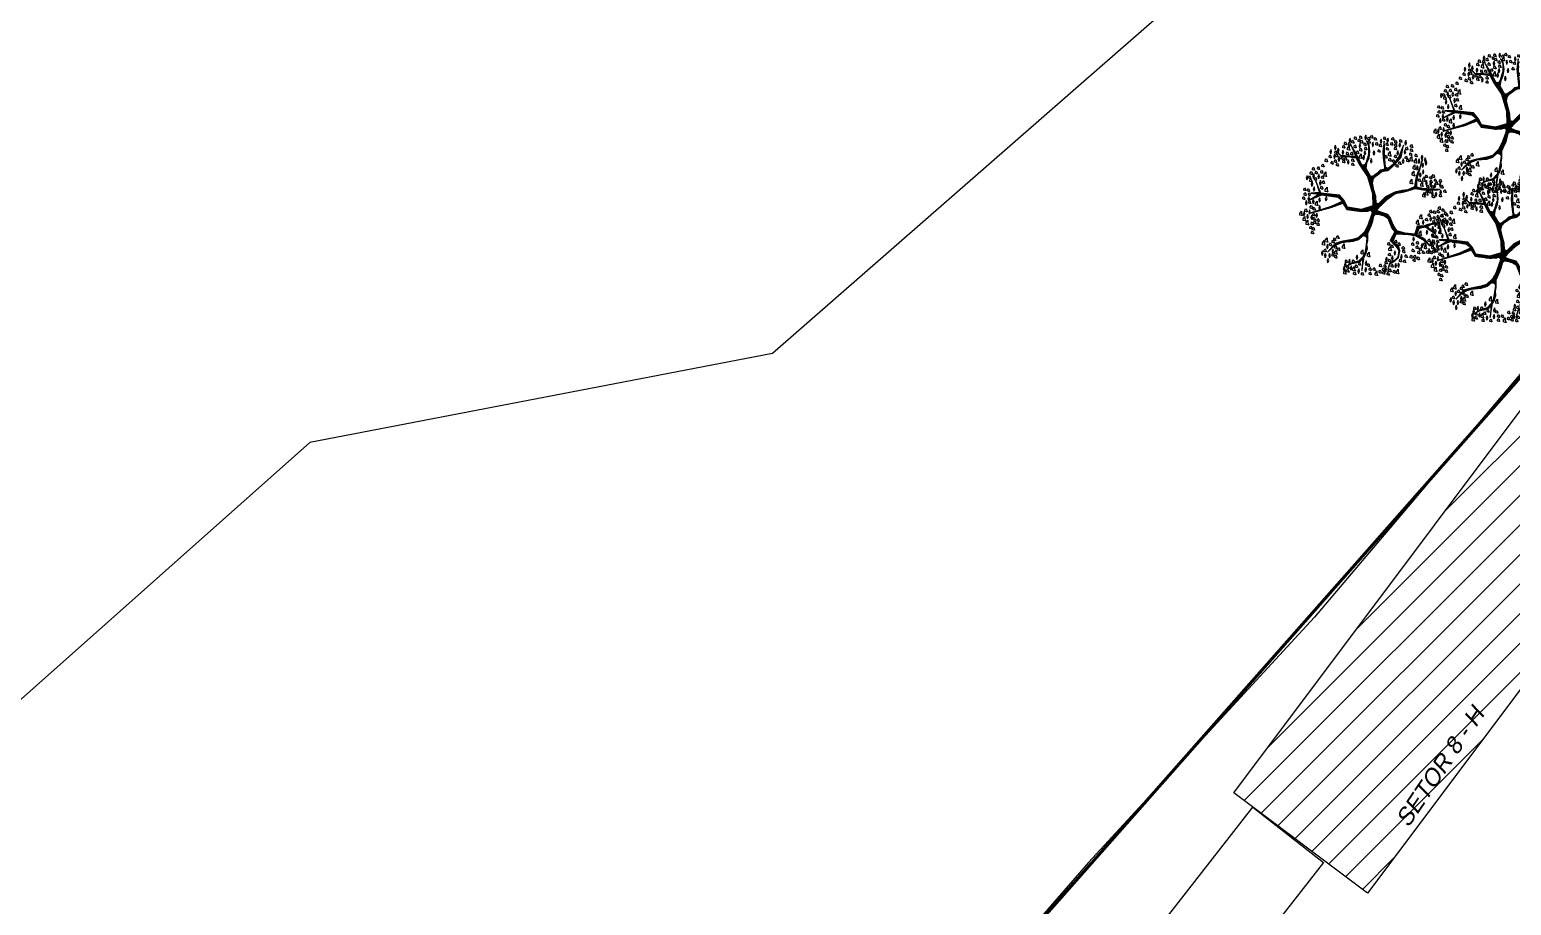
# Model space of a CAD drawing. Header units: metres. Extents: x 2113 to 5678, y -2764 to 956.
# Drawn here: x 2445.4 to 2534, y -1662 to -1609.6 of the extents above; entities that cross this region are included whole.
import ezdxf

# ---------------------------------------------------------------- set-up
doc = ezdxf.new("R2010")
doc.units = ezdxf.units.M
doc.header["$MEASUREMENT"] = 0
for name, color, linetype in [('_SETOR H', 94, 'Continuous'), ('ATUALIZADO', 4, 'Continuous'), ('Layout', 3, 'Continuous'), ('Layout-int', 7, 'Continuous'), ('PAREDE', 7, 'Continuous'), ('TXT_QUADRAFISCAL_5000', 7, 'Continuous')]:
    doc.layers.add(name, color=color, linetype=linetype)
doc.styles.add('util2000', font='arial.ttf', dxfattribs={"oblique": 12.000028})

# ---------------------------------------------------------------- blocks, each defined once
blk = doc.blocks.new('Arb009')
at = {"layer": 'Layout-int'}
h = blk.add_hatch(dxfattribs=at)
h.set_pattern_fill('_USER', color=0, scale=3.5, style=0, pattern_type=0)
h.set_pattern_definition([(0, (-461.5944, -432.1095), (0, 3.5), [])])
h.paths.add_polyline_path([(-177, 393), (-242, 396), (-266, 420), (-239, 390), (-177, 387), (-132, 381), (-111, 336), (-52, 247), (-16, 126), (-14, 37), (-94, 13), (-195, 28), (-218, 75), (-251, 114), (-384, 129), (-423, 221), (-393, 132), (-456, 129), (-393, 120), (-462, 81), (-379, 117), (-313, 108), (-260, 99), (-227, 72), (-310, 34), (-459, -14), (-313, 25), (-227, 58), (-198, 13), (-94, -2), (-49, 1), (-31, 7), (-22, 1), (-19, -8), (-22, -26), (-49, -103), (-73, -147), (-117, -189), (-156, -201), (-227, -215), (-281, -230), (-337, -293), (-281, -242), (-227, -221), (-156, -215), (-114, -201), (-82, -174), (-61, -180), (-55, -195), (-64, -260), (-70, -296), (-85, -325), (-114, -355), (-162, -370), (-192, -388), (-162, -373), (-114, -364), (-85, -340), (-91, -423), (-76, -325), (-64, -305), (-52, -266), (-55, -236), (-49, -210), (-49, -180), (-49, -156), (-40, -135), (-22, -97), (-14, -70), (-5, -34), (7, -20), (34, -23), (70, -34), (93, -49), (123, -121), (144, -147), (111, -210), (153, -251), (173, -281), (165, -328), (141, -352), (105, -373), (93, -417), (96, -432), (99, -414), (108, -376), (144, -355), (170, -331), (179, -284), (173, -251), (159, -242), (129, -218), (153, -162), (224, -165), (289, -174), (346, -204), (393, -248), (354, -198), (301, -168), (316, -121), (363, -112), (435, -165), (372, -112), (402, -94), (432, -88), (467, -82), (423, -85), (378, -94), (348, -106), (304, -106), (286, -165), (215, -156), (159, -141), (132, -97), (111, -46), (93, -23), (43, -8), (13, 4), (37, 34), (93, 87), (147, 126), (209, 138), (289, 161), (348, 152), (437, 149), (467, 155), (435, 155), (340, 161), (301, 170), (301, 209), (307, 253), (325, 304), (334, 348), (340, 369), (319, 304), (295, 247), (286, 191), (283, 173), (236, 152), (197, 147), (144, 135), (78, 102), (28, 52), (10, 58), (7, 105), (-5, 149), (-16, 200), (-8, 233), (10, 253), (52, 283), (99, 292), (144, 333), (188, 384), (206, 470), (173, 387), (135, 336), (96, 304), (78, 313), (70, 399), (70, 461), (67, 500), (58, 425), (61, 381), (70, 313), (67, 298), (40, 292), (16, 268), (-14, 247), (-31, 250), (-61, 304), (-55, 345), (-40, 381), (-34, 425), (-40, 473), (-58, 503), (-43, 464), (-43, 408), (-52, 381), (-61, 348), (-73, 328), (-91, 331), (-114, 372), (-132, 411), (-168, 467), (-135, 390)])
for points in [[(-144, 523), (-138, 532), (-132, 523), (-129, 512), (-135, 512), (-144, 514)], [(-106, 529), (-100, 538), (-94, 529), (-91, 517), (-97, 517), (-106, 520)], [(-67, 512), (-61, 514), (-58, 526), (-61, 535), (-64, 541), (-67, 532), (-70, 526)], [(-49, 520), (-43, 529), (-37, 520), (-34, 509), (-40, 509), (-49, 512)], [(-28, 532), (-22, 541), (-16, 532), (-14, 520), (-19, 520), (-28, 523)], [(64, 523), (70, 532), (75, 523), (78, 512), (73, 512), (64, 514)], [(-177, 393), (-242, 396), (-266, 420), (-239, 390), (-177, 387), (-132, 381), (-111, 336), (-52, 247), (-16, 126), (-14, 37), (-94, 13), (-195, 28), (-218, 75), (-251, 114), (-384, 129), (-423, 221), (-393, 132), (-456, 129), (-393, 120), (-462, 81), (-379, 117), (-313, 108), (-260, 99), (-227, 72), (-310, 34), (-459, -14), (-313, 25), (-227, 58), (-198, 13), (-94, -2), (-49, 1), (-31, 7), (-22, 1), (-19, -8), (-22, -26), (-49, -103), (-73, -147), (-117, -189), (-156, -201), (-227, -215), (-281, -230), (-337, -293), (-281, -242), (-227, -221), (-156, -215), (-114, -201), (-82, -174), (-61, -180), (-55, -195), (-64, -260), (-70, -296), (-85, -325), (-114, -355), (-162, -370), (-192, -388), (-162, -373), (-114, -364), (-85, -340), (-91, -423), (-76, -325), (-64, -305), (-52, -266), (-55, -236), (-49, -210), (-49, -180), (-49, -156), (-40, -135), (-22, -97), (-14, -70), (-5, -34), (7, -20), (34, -23), (70, -34), (93, -49), (123, -121), (144, -147), (111, -210), (153, -251), (173, -281), (165, -328), (141, -352), (105, -373), (93, -417), (96, -432), (99, -414), (108, -376), (144, -355), (170, -331), (179, -284), (173, -251), (159, -242), (129, -218), (153, -162), (224, -165), (289, -174), (346, -204), (393, -248), (354, -198), (301, -168), (316, -121), (363, -112), (435, -165), (372, -112), (402, -94), (432, -88), (467, -82), (423, -85), (378, -94), (348, -106), (304, -106), (286, -165), (215, -156), (159, -141), (132, -97), (111, -46), (93, -23), (43, -8), (13, 4), (37, 34), (93, 87), (147, 126), (209, 138), (289, 161), (348, 152), (437, 149), (467, 155), (435, 155), (340, 161), (301, 170), (301, 209), (307, 253), (325, 304), (334, 348), (340, 369), (319, 304), (295, 247), (286, 191), (283, 173), (236, 152), (197, 147), (144, 135), (78, 102), (28, 52), (10, 58), (7, 105), (-5, 149), (-16, 200), (-8, 233), (10, 253), (52, 283), (99, 292), (144, 333), (188, 384), (206, 470), (173, 387), (135, 336), (96, 304), (78, 313), (70, 399), (70, 461), (67, 500), (58, 425), (61, 381), (70, 313), (67, 298), (40, 292), (16, 268), (-14, 247), (-31, 250), (-61, 304), (-55, 345), (-40, 381), (-34, 425), (-40, 473), (-58, 503), (-43, 464), (-43, 408), (-52, 381), (-61, 348), (-73, 328), (-91, 331), (-114, 372), (-132, 411), (-168, 467), (-135, 390)], [(-316, 411), (-310, 414), (-307, 425), (-310, 434), (-313, 440), (-316, 431), (-319, 425)], [(-284, 440), (-278, 443), (-275, 455), (-278, 464), (-281, 470), (-284, 461), (-287, 455)], [(-284, 422), (-278, 431), (-272, 422), (-269, 411), (-275, 411), (-284, 414)], [(-263, 420), (-257, 422), (-254, 434), (-257, 443), (-260, 449), (-263, 440), (-266, 434)], [(-230, 405), (-224, 408), (-221, 420), (-224, 428), (-227, 434), (-230, 425), (-233, 420)], [(-227, 461), (-221, 470), (-215, 461), (-212, 449), (-218, 449), (-227, 452)], [(-215, 485), (-209, 494), (-203, 485), (-200, 473), (-206, 473), (-215, 476)], [(-195, 449), (-183, 467), (-183, 449), (-177, 434), (-183, 434), (-195, 437)], [(-186, 482), (-180, 491), (-174, 482), (-171, 470), (-177, 470), (-186, 473)], [(-180, 491), (-174, 494), (-171, 506), (-174, 514), (-177, 520), (-180, 512), (-183, 506)], [(-162, 497), (-156, 506), (-150, 497), (-147, 485), (-153, 485), (-162, 488)], [(-147, 464), (-141, 473), (-135, 464), (-132, 452), (-138, 452), (-147, 455)], [(-129, 422), (-123, 431), (-117, 422), (-114, 411), (-120, 411), (-129, 414)], [(-117, 506), (-111, 514), (-106, 506), (-103, 494), (-108, 494), (-117, 497)], [(-108, 452), (-103, 455), (-100, 467), (-103, 476), (-106, 482), (-108, 473), (-111, 467)], [(-106, 440), (-100, 449), (-94, 440), (-91, 428), (-97, 428), (-106, 431)], [(-100, 497), (-94, 506), (-88, 497), (-85, 485), (-91, 485), (-100, 488)], [(-76, 479), (-70, 488), (-64, 479), (-61, 467), (-67, 467), (-76, 470)], [(-73, 402), (-67, 405), (-64, 417), (-67, 425), (-70, 431), (-73, 422), (-76, 417)], [(-70, 449), (-64, 458), (-58, 449), (-55, 437), (-61, 437), (-70, 440)], [(-46, 497), (-40, 506), (-34, 497), (-31, 485), (-37, 485), (-46, 488)], [(-16, 461), (-11, 464), (-8, 476), (-11, 485), (-14, 491), (-16, 482), (-19, 476)], [(-8, 402), (-2, 405), (1, 417), (-2, 425), (-5, 431), (-8, 422), (-11, 417)], [(-2, 517), (4, 526), (10, 517), (13, 506), (7, 506), (-2, 509)], [(7, 482), (13, 491), (19, 482), (22, 470), (16, 470), (7, 473)], [(25, 431), (31, 440), (37, 431), (40, 420), (34, 420), (25, 422)], [(34, 470), (40, 479), (46, 470), (49, 458), (43, 458), (34, 461)], [(43, 485), (49, 488), (52, 500), (49, 509), (46, 514), (43, 506), (40, 500)], [(81, 479), (87, 488), (93, 479), (96, 467), (90, 467), (81, 470)], [(84, 446), (90, 455), (96, 446), (99, 434), (93, 434), (84, 437)], [(90, 491), (96, 494), (99, 506), (96, 514), (93, 520), (90, 512), (87, 506)], [(99, 408), (111, 425), (111, 408), (117, 393), (111, 393), (99, 396)], [(114, 482), (120, 491), (126, 482), (129, 470), (123, 470), (114, 473)], [(123, 517), (129, 526), (135, 517), (138, 506), (132, 506), (123, 509)], [(141, 449), (147, 458), (153, 449), (156, 437), (150, 437), (141, 440)], [(144, 497), (150, 506), (156, 497), (159, 485), (153, 485), (144, 488)], [(144, 473), (150, 482), (156, 473), (159, 461), (153, 461), (144, 464)], [(162, 402), (167, 405), (170, 417), (167, 425), (165, 431), (162, 422), (159, 417)], [(176, 458), (182, 461), (185, 473), (182, 482), (179, 488), (176, 479), (173, 473)], [(179, 503), (185, 512), (191, 503), (194, 491), (188, 491), (179, 494)], [(212, 408), (218, 411), (221, 422), (218, 431), (215, 437), (212, 428), (209, 422)], [(218, 473), (224, 476), (227, 488), (224, 497), (221, 503), (218, 494), (215, 488)], [(221, 449), (227, 458), (233, 449), (236, 437), (230, 437), (221, 440)], [(256, 467), (262, 476), (268, 467), (271, 455), (265, 455), (256, 458)], [(256, 437), (262, 446), (268, 437), (271, 425), (265, 425), (256, 428)], [(-408, 310), (-402, 319), (-396, 310), (-393, 298), (-399, 298), (-408, 301)], [(-376, 328), (-370, 336), (-364, 328), (-361, 316), (-367, 316), (-376, 319)], [(-352, 363), (-346, 372), (-340, 363), (-337, 351), (-343, 351), (-352, 354)], [(-325, 393), (-319, 402), (-313, 393), (-310, 381), (-316, 381), (-325, 384)], [(-310, 348), (-304, 357), (-298, 348), (-295, 336), (-301, 336), (-310, 339)], [(-289, 375), (-284, 378), (-281, 390), (-284, 399), (-287, 405), (-289, 396), (-292, 390)], [(-287, 360), (-281, 369), (-275, 360), (-272, 348), (-278, 348), (-287, 351)], [(-278, 399), (-272, 408), (-266, 399), (-263, 387), (-269, 387), (-278, 390)], [(-272, 333), (-266, 342), (-260, 333), (-257, 322), (-263, 322), (-272, 325)], [(-257, 357), (-251, 360), (-248, 372), (-251, 381), (-254, 387), (-257, 378), (-260, 372)], [(-239, 381), (-233, 390), (-227, 381), (-224, 369), (-230, 369), (-239, 372)], [(-227, 357), (-221, 366), (-215, 357), (-212, 345), (-218, 345), (-227, 348)], [(-212, 375), (-206, 384), (-200, 375), (-198, 363), (-203, 363), (-212, 366)], [(-200, 414), (-195, 422), (-189, 414), (-186, 402), (-192, 402), (-200, 405)], [(-192, 336), (-186, 339), (-183, 351), (-186, 360), (-189, 366), (-192, 357), (-195, 351)], [(-171, 414), (-165, 422), (-159, 414), (-156, 402), (-162, 402), (-171, 405)], [(-162, 366), (-156, 375), (-150, 366), (-147, 354), (-153, 354), (-162, 357)], [(-162, 336), (-156, 345), (-150, 336), (-147, 325), (-153, 325), (-162, 328)], [(-108, 390), (-97, 408), (-97, 390), (-91, 375), (-97, 375), (-108, 378)], [(-82, 369), (-76, 372), (-73, 384), (-76, 393), (-79, 399), (-82, 390), (-85, 384)], [(-28, 345), (-22, 348), (-19, 360), (-22, 369), (-25, 375), (-28, 366), (-31, 360)], [(75, 390), (81, 399), (87, 390), (90, 378), (84, 378), (75, 381)], [(102, 369), (108, 378), (114, 369), (117, 357), (111, 357), (102, 360)], [(126, 360), (132, 369), (138, 360), (141, 348), (135, 348), (126, 351)], [(141, 393), (147, 402), (153, 393), (156, 381), (150, 381), (141, 384)], [(153, 325), (159, 333), (165, 325), (167, 313), (162, 313), (153, 316)], [(173, 345), (179, 354), (185, 345), (188, 333), (182, 333), (173, 336)], [(200, 342), (206, 345), (209, 357), (206, 366), (203, 372), (200, 363), (197, 357)], [(218, 384), (224, 393), (230, 384), (233, 372), (227, 372), (218, 375)], [(230, 363), (236, 372), (242, 363), (245, 351), (239, 351), (230, 354)], [(251, 408), (256, 417), (262, 408), (265, 396), (259, 396), (251, 399)], [(254, 372), (265, 390), (265, 372), (271, 357), (265, 357), (254, 360)], [(274, 313), (286, 331), (286, 313), (292, 298), (286, 298), (274, 301)], [(283, 357), (295, 375), (295, 357), (301, 342), (295, 342), (283, 345)], [(289, 399), (295, 408), (301, 399), (304, 387), (298, 387), (289, 390)], [(301, 295), (307, 298), (310, 310), (307, 319), (304, 325), (301, 316), (298, 310)], [(313, 342), (319, 345), (322, 357), (319, 366), (316, 372), (313, 363), (310, 357)], [(334, 369), (340, 372), (343, 384), (340, 393), (337, 399), (334, 390), (331, 384)], [(340, 313), (346, 316), (348, 328), (346, 336), (343, 342), (340, 333), (337, 328)], [(357, 351), (363, 354), (366, 366), (363, 375), (360, 381), (357, 372), (354, 366)], [(363, 331), (369, 333), (372, 345), (369, 354), (366, 360), (363, 351), (360, 345)], [(-485, 224), (-479, 227), (-476, 239), (-479, 247), (-482, 253), (-485, 244), (-488, 239)], [(-470, 244), (-465, 253), (-459, 244), (-456, 233), (-462, 233), (-470, 236)], [(-462, 221), (-456, 230), (-450, 221), (-447, 209), (-453, 209), (-462, 212)], [(-459, 274), (-453, 283), (-447, 274), (-444, 262), (-450, 262), (-459, 265)], [(-444, 304), (-438, 313), (-432, 304), (-429, 292), (-435, 292), (-444, 295)], [(-438, 236), (-432, 239), (-429, 250), (-432, 259), (-435, 265), (-438, 256), (-441, 250)], [(-429, 233), (-423, 241), (-417, 233), (-414, 221), (-420, 221), (-429, 224)], [(-423, 277), (-417, 286), (-411, 277), (-408, 265), (-414, 265), (-423, 268)], [(-402, 233), (-396, 236), (-393, 247), (-396, 256), (-399, 262), (-402, 253), (-405, 247)], [(-390, 188), (-384, 191), (-381, 203), (-384, 212), (-387, 218), (-390, 209), (-393, 203)], [(-384, 283), (-379, 292), (-373, 283), (-370, 271), (-376, 271), (-384, 274)], [(-379, 244), (-373, 253), (-367, 244), (-364, 233), (-370, 233), (-379, 236)], [(-373, 209), (-367, 218), (-361, 209), (-358, 197), (-364, 197), (-373, 200)], [(-361, 262), (-349, 280), (-349, 262), (-343, 247), (-349, 247), (-361, 250)], [(254, 209), (265, 227), (265, 209), (271, 194), (265, 194), (254, 197)], [(268, 268), (280, 286), (280, 268), (286, 253), (280, 253), (268, 256)], [(313, 224), (319, 233), (325, 224), (328, 212), (322, 212), (313, 215)], [(322, 244), (328, 247), (331, 259), (328, 268), (325, 274), (322, 265), (319, 259)], [(343, 265), (348, 268), (351, 280), (348, 289), (346, 295), (343, 286), (340, 280)], [(343, 227), (354, 244), (354, 227), (360, 212), (354, 212), (343, 215)], [(363, 250), (369, 259), (375, 250), (378, 239), (372, 239), (363, 241)], [(366, 188), (372, 191), (375, 203), (372, 212), (369, 218), (366, 209), (363, 203)], [(393, 241), (399, 250), (405, 241), (408, 230), (402, 230), (393, 233)], [(396, 215), (402, 224), (408, 215), (411, 203), (405, 203), (396, 206)], [(411, 253), (417, 262), (423, 253), (426, 241), (420, 241), (411, 244)], [(426, 224), (432, 233), (437, 224), (440, 212), (435, 212), (426, 215)], [(437, 203), (443, 212), (449, 203), (452, 191), (446, 191), (437, 194)], [(461, 218), (467, 227), (473, 218), (476, 206), (470, 206), (461, 209)], [(-506, 158), (-500, 167), (-494, 158), (-491, 147), (-497, 147), (-506, 149)], [(-503, 123), (-497, 132), (-491, 123), (-488, 111), (-494, 111), (-503, 114)], [(-479, 152), (-473, 161), (-468, 152), (-465, 141), (-470, 141), (-479, 144)], [(-473, 123), (-468, 132), (-462, 123), (-459, 111), (-465, 111), (-473, 114)], [(-450, 179), (-444, 182), (-441, 194), (-444, 203), (-447, 209), (-450, 200), (-453, 194)], [(-435, 144), (-429, 147), (-426, 158), (-429, 167), (-432, 173), (-435, 164), (-438, 158)], [(-384, 170), (-379, 179), (-373, 170), (-370, 158), (-376, 158), (-384, 161)], [(-352, 152), (-340, 170), (-340, 152), (-334, 138), (-340, 138), (-352, 141)], [(328, 191), (340, 209), (340, 191), (346, 176), (340, 176), (328, 179)], [(343, 114), (354, 132), (354, 114), (360, 99), (354, 99), (343, 102)], [(363, 129), (375, 147), (375, 129), (381, 114), (375, 114), (363, 117)], [(372, 179), (378, 188), (384, 179), (387, 167), (381, 167), (372, 170)], [(384, 141), (390, 149), (396, 141), (399, 129), (393, 129), (384, 132)], [(396, 179), (402, 182), (405, 194), (402, 203), (399, 209), (396, 200), (393, 194)], [(405, 176), (411, 185), (417, 176), (420, 164), (414, 164), (405, 167)], [(408, 114), (414, 117), (417, 129), (414, 138), (411, 144), (408, 135), (405, 129)], [(411, 108), (417, 117), (423, 108), (426, 96), (420, 96), (411, 99)], [(426, 167), (432, 170), (435, 182), (432, 191), (429, 197), (426, 188), (423, 182)], [(435, 105), (440, 108), (443, 120), (440, 129), (437, 135), (435, 126), (432, 120)], [(464, 173), (470, 176), (473, 188), (470, 197), (467, 203), (464, 194), (461, 188)], [(461, 114), (467, 123), (473, 114), (476, 102), (470, 102), (461, 105)], [(467, 120), (473, 123), (476, 135), (473, 144), (470, 149), (467, 141), (464, 135)], [(473, 176), (479, 185), (485, 176), (488, 164), (482, 164), (473, 167)], [(494, 144), (500, 152), (506, 144), (509, 132), (503, 132), (494, 135)], [(-533, -17), (-521, 1), (-521, -17), (-515, -32), (-521, -32), (-533, -29)], [(-512, 96), (-506, 105), (-500, 96), (-497, 84), (-503, 84), (-512, 87)], [(-497, 7), (-491, 16), (-485, 7), (-482, -5), (-488, -5), (-497, -2)], [(-491, 46), (-485, 49), (-482, 60), (-485, 69), (-488, 75), (-491, 66), (-494, 60)], [(-473, 75), (-468, 78), (-465, 90), (-468, 99), (-470, 105), (-473, 96), (-476, 90)], [(-470, 66), (-465, 75), (-459, 66), (-456, 55), (-462, 55), (-470, 58)], [(-468, -20), (-462, -17), (-459, -5), (-462, 4), (-465, 10), (-468, 1), (-470, -5)], [(-459, 31), (-453, 40), (-447, 31), (-444, 19), (-450, 19), (-459, 22)], [(-441, 55), (-435, 58), (-432, 69), (-435, 78), (-438, 84), (-441, 75), (-444, 69)], [(-438, 19), (-432, 28), (-426, 19), (-423, 7), (-429, 7), (-438, 10)], [(-423, 55), (-411, 72), (-411, 55), (-405, 40), (-411, 40), (-423, 43)], [(-396, 66), (-390, 69), (-387, 81), (-390, 90), (-393, 96), (-396, 87), (-399, 81)], [(-396, 10), (-390, 13), (-387, 25), (-390, 34), (-393, 40), (-396, 31), (-399, 25)], [(-349, 75), (-343, 78), (-340, 90), (-343, 99), (-346, 105), (-349, 96), (-352, 90)], [(393, 1), (399, 10), (405, 1), (408, -11), (402, -11), (393, -8)], [(420, -5), (426, 4), (432, -5), (435, -17), (429, -17), (420, -14)], [(446, 1), (452, 10), (458, 1), (461, -11), (455, -11), (446, -8)], [(455, 25), (461, 34), (467, 25), (470, 13), (464, 13), (455, 16)], [(482, 10), (488, 19), (494, 10), (497, -2), (491, -2), (482, 1)], [(-506, -32), (-500, -29), (-497, -17), (-500, -8), (-503, -2), (-506, -11), (-509, -17)], [(-509, -55), (-497, -37), (-497, -55), (-491, -70), (-497, -70), (-509, -67)], [(-488, -82), (-476, -64), (-476, -82), (-470, -97), (-476, -97), (-488, -94)], [(-482, -52), (-476, -49), (-473, -37), (-476, -29), (-479, -23), (-482, -32), (-485, -37)], [(-453, -58), (-447, -55), (-444, -43), (-447, -34), (-450, -29), (-453, -37), (-456, -43)], [(-453, -85), (-447, -76), (-441, -85), (-438, -97), (-444, -97), (-453, -94)], [(-441, -23), (-435, -14), (-429, -23), (-426, -34), (-432, -34), (-441, -32)], [(-438, -52), (-432, -43), (-426, -52), (-423, -64), (-429, -64), (-438, -61)], [(-435, -76), (-429, -67), (-423, -76), (-420, -88), (-426, -88), (-435, -85)], [(-417, -43), (-411, -40), (-408, -29), (-411, -20), (-414, -14), (-417, -23), (-420, -29)], [(-411, -61), (-405, -52), (-399, -61), (-396, -73), (-402, -73), (-411, -70)], [(-411, -91), (-405, -82), (-399, -91), (-396, -103), (-402, -103), (-411, -100)], [(298, -79), (310, -61), (310, -79), (316, -94), (310, -94), (298, -91)], [(322, -40), (334, -23), (334, -40), (340, -55), (334, -55), (322, -52)], [(343, -94), (348, -91), (351, -79), (348, -70), (346, -64), (343, -73), (340, -79)], [(363, -58), (369, -49), (375, -58), (378, -70), (372, -70), (363, -67)], [(381, -26), (387, -17), (393, -26), (396, -37), (390, -37), (381, -34)], [(396, -70), (402, -67), (405, -55), (402, -46), (399, -40), (396, -49), (393, -55)], [(414, -73), (420, -64), (426, -73), (429, -85), (423, -85), (414, -82)], [(417, -46), (423, -37), (429, -46), (432, -58), (426, -58), (417, -55)], [(440, -61), (446, -52), (452, -61), (455, -73), (449, -73), (440, -70)], [(446, -37), (452, -29), (458, -37), (461, -49), (455, -49), (446, -46)], [(458, -121), (464, -118), (467, -106), (464, -97), (461, -91), (458, -100), (455, -106)], [(473, -29), (479, -20), (485, -29), (488, -40), (482, -40), (473, -37)], [(482, -88), (488, -85), (491, -73), (488, -64), (485, -58), (482, -67), (479, -73)], [(497, -14), (503, -5), (509, -14), (512, -26), (506, -26), (497, -23)], [(497, -76), (503, -67), (509, -76), (512, -88), (506, -88), (497, -85)], [(509, -70), (515, -61), (521, -70), (524, -82), (518, -82), (509, -79)], [(-462, -115), (-456, -106), (-450, -115), (-447, -126), (-453, -126), (-462, -124)], [(-450, -150), (-444, -141), (-438, -150), (-435, -162), (-441, -162), (-450, -159)], [(-444, -124), (-438, -115), (-432, -124), (-429, -135), (-435, -135), (-444, -132)], [(-373, -227), (-361, -210), (-361, -227), (-355, -242), (-361, -242), (-373, -239)], [(-352, -207), (-340, -189), (-340, -207), (-334, -221), (-340, -221), (-352, -218)], [(-304, -215), (-298, -207), (-292, -215), (-289, -227), (-295, -227), (-304, -224)], [(-292, -198), (-287, -189), (-281, -198), (-278, -210), (-284, -210), (-292, -207)], [(-269, -183), (-263, -174), (-257, -183), (-254, -195), (-260, -195), (-269, -192)], [(144, -215), (150, -207), (156, -215), (159, -227), (153, -227), (144, -224)], [(274, -213), (280, -210), (283, -198), (280, -189), (277, -183), (274, -192), (271, -198)], [(316, -159), (328, -141), (328, -159), (334, -174), (328, -174), (316, -171)], [(369, -165), (375, -162), (378, -150), (375, -141), (372, -135), (369, -144), (366, -150)], [(381, -207), (387, -198), (393, -207), (396, -218), (390, -218), (381, -215)], [(411, -138), (417, -135), (420, -124), (417, -115), (414, -109), (411, -118), (408, -124)], [(408, -168), (414, -159), (420, -168), (423, -180), (417, -180), (408, -177)], [(423, -138), (429, -129), (435, -138), (437, -150), (432, -150), (423, -147)], [(432, -180), (437, -171), (443, -180), (446, -192), (440, -192), (432, -189)], [(458, -150), (464, -141), (470, -150), (473, -162), (467, -162), (458, -159)], [(-376, -313), (-370, -310), (-367, -299), (-370, -290), (-373, -284), (-376, -293), (-379, -299)], [(-361, -278), (-355, -269), (-349, -278), (-346, -290), (-352, -290), (-361, -287)], [(-355, -331), (-349, -328), (-346, -316), (-349, -307), (-352, -302), (-355, -310), (-358, -316)], [(-340, -266), (-334, -263), (-331, -251), (-334, -242), (-337, -236), (-340, -245), (-343, -251)], [(-325, -331), (-319, -328), (-316, -316), (-319, -307), (-322, -302), (-325, -310), (-328, -316)], [(-322, -236), (-316, -227), (-310, -236), (-307, -248), (-313, -248), (-322, -245)], [(-301, -302), (-295, -299), (-292, -287), (-295, -278), (-298, -272), (-301, -281), (-304, -287)], [(-304, -310), (-298, -302), (-292, -310), (-289, -322), (-295, -322), (-304, -319)], [(-284, -254), (-278, -245), (-272, -254), (-269, -266), (-275, -266), (-284, -263)], [(-284, -293), (-272, -275), (-272, -293), (-266, -307), (-272, -307), (-284, -305)], [(-284, -322), (-278, -313), (-272, -322), (-269, -334), (-275, -334), (-284, -331)], [(-263, -269), (-257, -260), (-251, -269), (-248, -281), (-254, -281), (-263, -278)], [(-230, -251), (-218, -233), (-218, -251), (-212, -266), (-218, -266), (-230, -263)], [(-129, -343), (-123, -340), (-120, -328), (-123, -319), (-126, -313), (-129, -322), (-132, -328)], [(-97, -293), (-85, -275), (-85, -293), (-79, -307), (-85, -307), (-97, -305)], [(-52, -310), (-40, -293), (-40, -310), (-34, -325), (-40, -325), (-52, -322)], [(93, -230), (99, -221), (105, -230), (108, -242), (102, -242), (93, -239)], [(99, -307), (105, -299), (111, -307), (114, -319), (108, -319), (99, -316)], [(102, -269), (114, -251), (114, -269), (120, -284), (114, -284), (102, -281)], [(117, -248), (123, -239), (129, -248), (132, -260), (126, -260), (117, -257)], [(141, -313), (147, -310), (150, -299), (147, -290), (144, -284), (141, -293), (138, -299)], [(167, -233), (173, -224), (179, -233), (182, -245), (176, -245), (167, -242)], [(188, -340), (194, -337), (197, -325), (194, -316), (191, -310), (188, -319), (185, -325)], [(197, -260), (203, -251), (209, -260), (212, -272), (206, -272), (197, -269)], [(200, -284), (206, -275), (212, -284), (215, -296), (209, -296), (200, -293)], [(218, -319), (224, -310), (230, -319), (233, -331), (227, -331), (218, -328)], [(254, -322), (259, -313), (265, -322), (268, -334), (262, -334), (254, -331)], [(265, -233), (271, -224), (277, -233), (280, -245), (274, -245), (265, -242)], [(268, -278), (274, -269), (280, -278), (283, -290), (277, -290), (268, -287)], [(280, -322), (286, -313), (292, -322), (295, -334), (289, -334), (280, -331)], [(295, -254), (301, -245), (307, -254), (310, -266), (304, -266), (295, -263)], [(298, -224), (304, -215), (310, -224), (313, -236), (307, -236), (298, -233)], [(307, -293), (313, -284), (319, -293), (322, -305), (316, -305), (307, -302)], [(319, -269), (325, -260), (331, -269), (334, -281), (328, -281), (319, -278)], [(334, -260), (340, -257), (343, -245), (340, -236), (337, -230), (334, -239), (331, -245)], [(340, -290), (346, -281), (351, -290), (354, -302), (348, -302), (340, -299)], [(351, -233), (357, -224), (363, -233), (366, -245), (360, -245), (351, -242)], [(354, -257), (360, -248), (366, -257), (369, -269), (363, -269), (354, -266)], [(369, -290), (375, -281), (381, -290), (384, -302), (378, -302), (369, -299)], [(384, -296), (390, -293), (393, -281), (390, -272), (387, -266), (384, -275), (381, -281)], [(399, -248), (405, -245), (408, -233), (405, -224), (402, -218), (399, -227), (396, -233)], [(396, -293), (402, -284), (408, -293), (411, -305), (405, -305), (396, -302)], [(408, -257), (414, -248), (420, -257), (423, -269), (417, -269), (408, -266)], [(414, -224), (420, -215), (426, -224), (429, -236), (423, -236), (414, -233)], [(414, -284), (420, -275), (426, -284), (429, -296), (423, -296), (414, -293)], [(435, -281), (440, -272), (446, -281), (449, -293), (443, -293), (435, -290)], [(-337, -367), (-331, -364), (-328, -352), (-331, -343), (-334, -337), (-337, -346), (-340, -352)], [(-221, -423), (-215, -420), (-212, -408), (-215, -399), (-218, -394), (-221, -402), (-224, -408)], [(-221, -435), (-209, -417), (-209, -435), (-203, -450), (-209, -450), (-221, -447)], [(-212, -397), (-206, -394), (-203, -382), (-206, -373), (-209, -367), (-212, -376), (-215, -382)], [(-209, -355), (-203, -346), (-198, -355), (-195, -367), (-200, -367), (-209, -364)], [(-198, -397), (-192, -388), (-186, -397), (-183, -408), (-189, -408), (-198, -405)], [(-198, -423), (-192, -414), (-186, -423), (-183, -435), (-189, -435), (-198, -432)], [(-183, -373), (-177, -370), (-174, -358), (-177, -349), (-180, -343), (-183, -352), (-186, -358)], [(-171, -420), (-165, -417), (-162, -405), (-165, -397), (-168, -391), (-171, -399), (-174, -405)], [(-159, -355), (-153, -346), (-147, -355), (-144, -367), (-150, -367), (-159, -364)], [(-156, -411), (-144, -394), (-144, -411), (-138, -426), (-144, -426), (-156, -423)], [(-138, -391), (-132, -382), (-126, -391), (-123, -402), (-129, -402), (-138, -399)], [(-117, -441), (-111, -438), (-108, -426), (-111, -417), (-114, -411), (-117, -420), (-120, -426)], [(-114, -373), (-108, -364), (-103, -373), (-100, -385), (-106, -385), (-114, -382)], [(-67, -432), (-61, -429), (-58, -417), (-61, -408), (-64, -402), (-67, -411), (-70, -417)], [(-64, -385), (-58, -382), (-55, -370), (-58, -361), (-61, -355), (-64, -364), (-67, -370)], [(-52, -382), (-46, -373), (-40, -382), (-37, -394), (-43, -394), (-52, -391)], [(-40, -411), (-34, -402), (-28, -411), (-25, -423), (-31, -423), (-40, -420)], [(-11, -411), (-5, -402), (1, -411), (4, -423), (-2, -423), (-11, -420)], [(31, -429), (37, -420), (43, -429), (46, -441), (40, -441), (31, -438)], [(34, -385), (40, -376), (46, -385), (49, -397), (43, -397), (34, -394)], [(55, -414), (61, -405), (67, -414), (70, -426), (64, -426), (55, -423)], [(67, -388), (73, -379), (78, -388), (81, -399), (75, -399), (67, -397)], [(75, -432), (81, -429), (84, -417), (81, -408), (78, -402), (75, -411), (73, -417)], [(75, -364), (81, -355), (87, -364), (90, -376), (84, -376), (75, -373)], [(81, -358), (87, -355), (90, -343), (87, -334), (84, -328), (81, -337), (78, -343)], [(99, -349), (105, -340), (111, -349), (114, -361), (108, -361), (99, -358)], [(102, -420), (108, -411), (114, -420), (117, -432), (111, -432), (102, -429)], [(117, -388), (123, -379), (129, -388), (132, -399), (126, -399), (117, -397)], [(123, -349), (129, -346), (132, -334), (129, -325), (126, -319), (123, -328), (120, -334)], [(132, -429), (138, -420), (144, -429), (147, -441), (141, -441), (132, -438)], [(147, -402), (153, -399), (156, -388), (153, -379), (150, -373), (147, -382), (144, -388)], [(156, -432), (167, -414), (167, -432), (173, -447), (167, -447), (156, -444)], [(167, -399), (173, -397), (176, -385), (173, -376), (170, -370), (167, -379), (165, -385)], [(176, -349), (182, -340), (188, -349), (191, -361), (185, -361), (176, -358)], [(206, -355), (212, -346), (218, -355), (221, -367), (215, -367), (206, -364)], [(274, -346), (280, -337), (286, -346), (289, -358), (283, -358), (274, -355)], [(304, -334), (310, -325), (316, -334), (319, -346), (313, -346), (304, -343)], [(-150, -441), (-144, -432), (-138, -441), (-135, -453), (-141, -453), (-150, -450)], [(-94, -444), (-88, -435), (-82, -444), (-79, -456), (-85, -456), (-94, -453)], [(-40, -441), (-34, -432), (-28, -441), (-25, -453), (-31, -453), (-40, -450)], [(4, -444), (16, -426), (16, -444), (22, -459), (16, -459), (4, -456)], [(58, -438), (64, -429), (70, -438), (73, -450), (67, -450), (58, -447)], [(90, -444), (96, -435), (102, -444), (105, -456), (99, -456), (90, -453)]]:
    blk.add_lwpolyline(points, close=True)

msp = doc.modelspace()

# ---------------------------------------------------------------- hatches: boundary and pattern name
at = {"layer": '_SETOR H'}
h = msp.add_hatch(dxfattribs=at)
h.set_pattern_fill('ANSI31', color=256, scale=10)
h.paths.add_polyline_path([(2549.368, -1629.244), (2542.826, -1624.337), (2541.548, -1624.775), (2541.543, -1624.797), (2541.493, -1624.821), (2541.488, -1624.796), (2541.405, -1624.824), (2541.368, -1624.971), (2541.319, -1624.996), (2541.292, -1624.863), (2539.759, -1625.388), (2517.364, -1655.24), (2525.363, -1661.241)])
h.paths.add_polyline_path([(2536.865, -1630.818), (2536.766, -1630.793), (2536.766, -1630.693), (2536.865, -1630.544), (2536.865, -1630.693), (2536.915, -1630.818)], flags=16)
h.paths.add_polyline_path([(2537.313, -1630.594), (2537.313, -1630.494), (2537.412, -1630.345), (2537.412, -1630.378), (2537.462, -1630.395), (2537.462, -1630.32), (2537.512, -1630.245), (2537.562, -1630.32), (2537.587, -1630.42), (2537.537, -1630.42), (2537.412, -1630.378), (2537.412, -1630.494), (2537.462, -1630.619), (2537.412, -1630.619)], flags=16)
h.paths.add_polyline_path([(2537.437, -1630.843), (2537.363, -1630.818), (2537.363, -1630.743), (2537.412, -1630.668), (2537.462, -1630.743), (2537.487, -1630.843)], flags=16)
h.paths.add_polyline_path([(2537.039, -1630.693), (2536.965, -1630.668), (2536.965, -1630.594), (2537.014, -1630.519), (2537.064, -1630.594), (2537.089, -1630.693)], flags=16)
h.paths.add_polyline_path([(2536.766, -1630.594), (2536.741, -1630.469), (2536.766, -1630.42), (2536.79, -1630.345), (2536.81, -1630.385), (2536.84, -1630.37), (2536.815, -1630.245), (2536.84, -1630.196), (2536.865, -1630.121), (2536.865, -1630.021), (2536.915, -1629.947), (2536.965, -1630.021), (2536.989, -1630.121), (2536.94, -1630.121), (2536.873, -1630.099), (2536.865, -1630.121), (2536.89, -1630.171), (2536.915, -1630.245), (2536.89, -1630.345), (2536.812, -1630.384), (2536.84, -1630.469), (2536.815, -1630.569)], flags=16)
h.paths.add_polyline_path([(2537.91, -1630.867), (2537.835, -1630.843), (2537.835, -1630.768), (2537.885, -1630.693), (2537.935, -1630.768), (2537.96, -1630.867)], flags=16)
h.paths.add_polyline_path([(2537.636, -1630.743), (2537.611, -1630.619), (2537.636, -1630.569), (2537.661, -1630.494), (2537.686, -1630.544), (2537.711, -1630.619), (2537.686, -1630.718)], flags=16)
h.paths.add_polyline_path([(2537.189, -1630.569), (2537.164, -1630.444), (2537.189, -1630.395), (2537.213, -1630.32), (2537.238, -1630.37), (2537.263, -1630.444), (2537.238, -1630.544)], flags=16)
h.paths.add_polyline_path([(2537.039, -1630.469), (2536.965, -1630.444), (2536.965, -1630.37), (2537.014, -1630.295), (2537.064, -1630.37), (2537.089, -1630.469)], flags=16)
h.paths.add_polyline_path([(2538.283, -1630.818), (2538.283, -1630.743), (2538.333, -1630.668), (2538.383, -1630.743), (2538.408, -1630.843), (2538.358, -1630.843)], flags=16)
h.paths.add_polyline_path([(2538.059, -1630.668), (2538.034, -1630.544), (2538.059, -1630.494), (2538.084, -1630.42), (2538.109, -1630.469), (2538.134, -1630.544), (2538.109, -1630.644)], flags=16)
h.paths.add_polyline_path([(2538.656, -1630.867), (2538.656, -1630.768), (2538.756, -1630.619), (2538.756, -1630.768), (2538.806, -1630.892), (2538.756, -1630.892)], flags=16)
h.paths.add_polyline_path([(2538.283, -1630.569), (2538.283, -1630.494), (2538.333, -1630.42), (2538.383, -1630.494), (2538.408, -1630.594), (2538.358, -1630.594)], flags=16)
h.paths.add_polyline_path([(2537.089, -1630.171), (2537.064, -1630.046), (2537.089, -1629.997), (2537.114, -1629.922), (2537.139, -1629.972), (2537.164, -1630.046), (2537.139, -1630.146)], flags=16)
h.paths.add_polyline_path([(2538.88, -1630.718), (2538.88, -1630.644), (2538.93, -1630.569), (2538.98, -1630.644), (2539.005, -1630.743), (2538.955, -1630.743)], flags=16)
h.paths.add_polyline_path([(2539.133, -1630.612), (2539.137, -1630.619), (2539.154, -1630.619)], flags=16)
h.paths.add_polyline_path([(2538.532, -1630.569), (2538.532, -1630.494), (2538.582, -1630.42), (2538.632, -1630.494), (2538.656, -1630.594), (2538.607, -1630.594)], flags=16)
h.paths.add_polyline_path([(2537.736, -1630.27), (2537.661, -1630.245), (2537.661, -1630.171), (2537.711, -1630.096), (2537.761, -1630.171), (2537.786, -1630.27)], flags=16)
h.paths.add_polyline_path([(2539.378, -1630.843), (2539.378, -1630.768), (2539.428, -1630.693), (2539.477, -1630.768), (2539.502, -1630.867), (2539.453, -1630.867)], flags=16)
h.paths.add_polyline_path([(2537.363, -1630.121), (2537.288, -1630.096), (2537.288, -1630.021), (2537.338, -1629.947), (2537.388, -1630.021), (2537.412, -1630.121)], flags=16)
h.paths.add_polyline_path([(2538.258, -1630.345), (2538.184, -1630.32), (2538.184, -1630.245), (2538.233, -1630.171), (2538.283, -1630.245), (2538.308, -1630.345)], flags=16)
h.paths.add_polyline_path([(2538.084, -1630.27), (2538.059, -1630.146), (2538.084, -1630.096), (2538.109, -1630.021), (2538.134, -1630.071), (2538.159, -1630.146), (2538.134, -1630.245)], flags=16)
h.paths.add_polyline_path([(2539.254, -1630.668), (2539.229, -1630.544), (2539.254, -1630.494), (2539.283, -1630.405), (2539.268, -1630.4), (2539.303, -1630.469), (2539.328, -1630.544), (2539.303, -1630.644)], flags=16)
h.paths.add_polyline_path([(2539.477, -1630.644), (2539.477, -1630.569), (2539.527, -1630.494), (2539.577, -1630.569), (2539.602, -1630.668), (2539.552, -1630.668)], flags=16)
h.paths.add_polyline_path([(2537.537, -1629.922), (2537.512, -1629.798), (2537.537, -1629.748), (2537.562, -1629.673), (2537.587, -1629.723), (2537.611, -1629.798), (2537.587, -1629.897)], flags=16)
h.paths.add_polyline_path([(2539.726, -1630.718), (2539.726, -1630.644), (2539.776, -1630.569), (2539.826, -1630.644), (2539.851, -1630.743), (2539.801, -1630.743)], flags=16)
h.paths.add_polyline_path([(2538.905, -1630.345), (2538.905, -1630.27), (2538.955, -1630.196), (2539.005, -1630.27), (2539.03, -1630.37), (2538.98, -1630.37)], flags=16)
h.paths.add_polyline_path([(2539.925, -1630.768), (2539.925, -1630.668), (2540.025, -1630.519), (2540.025, -1630.668), (2540.075, -1630.793), (2540.025, -1630.793)], flags=16)
h.paths.add_polyline_path([(2539.602, -1630.37), (2539.602, -1630.295), (2539.652, -1630.221), (2539.701, -1630.295), (2539.726, -1630.395), (2539.677, -1630.395)], flags=16)
h.paths.add_polyline_path([(2539.254, -1630.171), (2539.254, -1630.096), (2539.299, -1630.027), (2539.278, -1629.922), (2539.303, -1629.872), (2539.328, -1629.798), (2539.353, -1629.847), (2539.378, -1629.922), (2539.344, -1630.059), (2539.378, -1630.196), (2539.328, -1630.196)], flags=16)
h.paths.add_polyline_path([(2539.851, -1630.42), (2539.826, -1630.295), (2539.851, -1630.245), (2539.876, -1630.171), (2539.9, -1630.221), (2539.925, -1630.295), (2539.9, -1630.395)], flags=16)
h.paths.add_polyline_path([(2538.184, -1629.748), (2538.184, -1629.648), (2538.283, -1629.499), (2538.283, -1629.648), (2538.333, -1629.773), (2538.283, -1629.773)], flags=16)
h.paths.add_polyline_path([(2537.811, -1629.599), (2537.811, -1629.499), (2537.91, -1629.35), (2537.91, -1629.499), (2537.96, -1629.623), (2537.91, -1629.623)], flags=16)
h.paths.add_polyline_path([(2540.025, -1630.395), (2540, -1630.27), (2540.025, -1630.221), (2540.05, -1630.146), (2540.075, -1630.196), (2540.099, -1630.27), (2540.075, -1630.37)], flags=16)
h.paths.add_polyline_path([(2539.453, -1630.046), (2539.453, -1629.972), (2539.502, -1629.897), (2539.552, -1629.972), (2539.577, -1630.071), (2539.527, -1630.071)], flags=16)
h.paths.add_polyline_path([(2539.652, -1629.972), (2539.627, -1629.847), (2539.652, -1629.798), (2539.677, -1629.723), (2539.701, -1629.773), (2539.726, -1629.847), (2539.701, -1629.947)], flags=16)
h.paths.add_polyline_path([(2540.099, -1630.046), (2540.099, -1629.972), (2540.149, -1629.897), (2540.162, -1629.916), (2540.199, -1629.897), (2540.174, -1629.773), (2540.199, -1629.723), (2540.224, -1629.648), (2540.249, -1629.698), (2540.274, -1629.773), (2540.249, -1629.872), (2540.162, -1629.916), (2540.199, -1629.972), (2540.224, -1630.071), (2540.174, -1630.071)], flags=16)
h.paths.add_polyline_path([(2539.453, -1629.698), (2539.453, -1629.623), (2539.502, -1629.549), (2539.552, -1629.623), (2539.577, -1629.723), (2539.527, -1629.723)], flags=16)
h.paths.add_polyline_path([(2540.348, -1630.096), (2540.348, -1630.021), (2540.398, -1629.947), (2540.448, -1630.021), (2540.473, -1630.121), (2540.423, -1630.121)], flags=16)
h.paths.add_polyline_path([(2539.801, -1629.673), (2539.776, -1629.549), (2539.801, -1629.499), (2539.826, -1629.424), (2539.851, -1629.474), (2539.876, -1629.549), (2539.851, -1629.648)], flags=16)
h.paths.add_polyline_path([(2539.477, -1629.399), (2539.477, -1629.3), (2539.602, -1629.113), (2539.602, -1629.126), (2539.652, -1629.051), (2539.701, -1629.126), (2539.726, -1629.225), (2539.677, -1629.225), (2539.577, -1629.192), (2539.577, -1629.3), (2539.627, -1629.424), (2539.577, -1629.424)], flags=16)
h.paths.add_polyline_path([(2540.448, -1629.798), (2540.448, -1629.723), (2540.498, -1629.648), (2540.547, -1629.723), (2540.572, -1629.822), (2540.522, -1629.822)], flags=16)
h.paths.add_polyline_path([(2540.921, -1630.021), (2540.921, -1629.947), (2540.97, -1629.872), (2540.97, -1629.748), (2541.02, -1629.673), (2541.07, -1629.748), (2541.095, -1629.847), (2541.045, -1629.847), (2540.997, -1629.831), (2540.97, -1629.872), (2541.02, -1629.947), (2541.045, -1630.046), (2540.995, -1630.046)], flags=16)
h.paths.add_polyline_path([(2540.746, -1629.822), (2540.746, -1629.748), (2540.796, -1629.673), (2540.846, -1629.748), (2540.871, -1629.847), (2540.821, -1629.847)], flags=16)
h.paths.add_polyline_path([(2540.327, -1629.318), (2540.332, -1629.325), (2540.348, -1629.325)], flags=16)
h.paths.add_polyline_path([(2541.169, -1629.922), (2541.169, -1629.847), (2541.219, -1629.773), (2541.269, -1629.847), (2541.294, -1629.947), (2541.244, -1629.947)], flags=16)
h.paths.add_polyline_path([(2539.403, -1629.051), (2539.403, -1628.977), (2539.453, -1628.902), (2539.502, -1628.977), (2539.527, -1629.076), (2539.477, -1629.076)], flags=16)
h.paths.add_polyline_path([(2540.025, -1629.076), (2540.025, -1629.001), (2540.075, -1628.927), (2540.124, -1629.001), (2540.149, -1629.101), (2540.099, -1629.101)], flags=16)
h.paths.add_polyline_path([(2540.871, -1629.449), (2540.871, -1629.375), (2540.921, -1629.3), (2540.97, -1629.375), (2540.995, -1629.474), (2540.945, -1629.474)], flags=16)
h.paths.add_polyline_path([(2539.826, -1628.927), (2539.826, -1628.852), (2539.876, -1628.777), (2539.925, -1628.852), (2539.95, -1628.952), (2539.9, -1628.952)], flags=16)
h.paths.add_polyline_path([(2541.194, -1629.574), (2541.194, -1629.499), (2541.244, -1629.424), (2541.294, -1629.499), (2541.319, -1629.599), (2541.269, -1629.599)], flags=16)
h.paths.add_polyline_path([(2541.468, -1629.549), (2541.468, -1629.474), (2541.518, -1629.399), (2541.567, -1629.474), (2541.592, -1629.574), (2541.543, -1629.574)], flags=16)
h.paths.add_polyline_path([(2541.294, -1629.375), (2541.294, -1629.3), (2541.343, -1629.225), (2541.393, -1629.3), (2541.418, -1629.399), (2541.368, -1629.399)], flags=16)
h.paths.add_polyline_path([(2541.095, -1629.25), (2541.095, -1629.176), (2541.144, -1629.101), (2541.194, -1629.176), (2541.219, -1629.275), (2541.169, -1629.275)], flags=16)
h.paths.add_polyline_path([(2541.717, -1629.549), (2541.717, -1629.474), (2541.766, -1629.399), (2541.795, -1629.442), (2541.841, -1629.35), (2541.866, -1629.275), (2541.891, -1629.325), (2541.916, -1629.399), (2541.891, -1629.499), (2541.83, -1629.529), (2541.841, -1629.574), (2541.791, -1629.574)], flags=16)
h.paths.add_polyline_path([(2540.846, -1629.076), (2540.846, -1629.001), (2540.896, -1628.927), (2540.945, -1629.001), (2540.97, -1629.101), (2540.921, -1629.101)], flags=16)
h.paths.add_polyline_path([(2541.941, -1629.574), (2541.941, -1629.499), (2541.99, -1629.424), (2542.04, -1629.499), (2542.065, -1629.599), (2542.015, -1629.599)], flags=16)
h.paths.add_polyline_path([(2541.418, -1629.225), (2541.393, -1629.101), (2541.418, -1629.051), (2541.443, -1628.977), (2541.468, -1629.026), (2541.493, -1629.101), (2541.468, -1629.2)], flags=16)
h.paths.add_polyline_path([(2541.621, -1629.094), (2541.625, -1629.101), (2541.642, -1629.101)], flags=16)
h.paths.add_polyline_path([(2541.12, -1629.001), (2541.12, -1628.927), (2541.169, -1628.852), (2541.219, -1628.927), (2541.244, -1629.026), (2541.194, -1629.026)], flags=16)
h.paths.add_polyline_path([(2542.09, -1629.499), (2542.09, -1629.424), (2542.162, -1629.316), (2542.04, -1629.275), (2542.04, -1629.2), (2542.09, -1629.126), (2542.14, -1629.2), (2542.167, -1629.309), (2542.14, -1629.35), (2542.189, -1629.424), (2542.214, -1629.524), (2542.165, -1629.524)], flags=16)
h.paths.add_polyline_path([(2540.921, -1628.827), (2540.896, -1628.703), (2540.921, -1628.653), (2540.945, -1628.578), (2540.97, -1628.628), (2540.995, -1628.703), (2540.97, -1628.802)], flags=16)
h.paths.add_polyline_path([(2542.264, -1629.474), (2542.264, -1629.399), (2542.314, -1629.325), (2542.364, -1629.399), (2542.388, -1629.499), (2542.339, -1629.499)], flags=16)
h.paths.add_polyline_path([(2541.891, -1628.877), (2541.816, -1628.852), (2541.816, -1628.777), (2541.866, -1628.703), (2541.916, -1628.777), (2541.941, -1628.877)], flags=16)
h.paths.add_polyline_path([(2541.965, -1629.126), (2541.941, -1629.001), (2541.965, -1628.952), (2541.99, -1628.877), (2542.015, -1628.927), (2542.04, -1629.001), (2542.015, -1629.101)], flags=16)
h.paths.add_polyline_path([(2542.09, -1629.001), (2542.09, -1628.927), (2542.14, -1628.852), (2542.189, -1628.927), (2542.214, -1629.026), (2542.165, -1629.026)], flags=16)
h.paths.add_polyline_path([(2541.269, -1628.479), (2541.269, -1628.379), (2541.368, -1628.23), (2541.368, -1628.379), (2541.418, -1628.504), (2541.368, -1628.504)], flags=16)
h.paths.add_polyline_path([(2541.717, -1628.429), (2541.692, -1628.305), (2541.717, -1628.255), (2541.742, -1628.18), (2541.766, -1628.23), (2541.791, -1628.305), (2541.766, -1628.404)], flags=16)
h.paths.add_polyline_path([(2542.04, -1628.529), (2542.04, -1628.454), (2542.09, -1628.379), (2542.14, -1628.454), (2542.165, -1628.554), (2542.115, -1628.554)], flags=16)
h.paths.add_polyline_path([(2542.239, -1628.628), (2542.239, -1628.554), (2542.289, -1628.479), (2542.339, -1628.554), (2542.364, -1628.653), (2542.314, -1628.653)], flags=16)
h.paths.add_polyline_path([(2541.12, -1627.807), (2541.12, -1627.708), (2541.219, -1627.558), (2541.219, -1627.708), (2541.269, -1627.832), (2541.219, -1627.832)], flags=16)
h.paths.add_polyline_path([(2542.165, -1628.28), (2542.165, -1628.205), (2542.214, -1628.131), (2542.264, -1628.205), (2542.289, -1628.305), (2542.239, -1628.305)], flags=16)
h.paths.add_polyline_path([(2542.065, -1628.205), (2542.04, -1628.081), (2542.065, -1628.031), (2542.09, -1627.956), (2542.115, -1628.006), (2542.14, -1628.081), (2542.115, -1628.18)], flags=16)
h.paths.add_polyline_path([(2542.463, -1628.379), (2542.463, -1628.305), (2542.513, -1628.23), (2542.563, -1628.305), (2542.587, -1628.404), (2542.538, -1628.404)], flags=16)
h.paths.add_polyline_path([(2541.493, -1627.832), (2541.468, -1627.708), (2541.493, -1627.658), (2541.518, -1627.583), (2541.543, -1627.633), (2541.567, -1627.708), (2541.543, -1627.807)], flags=16)
h.paths.add_polyline_path([(2541.319, -1627.484), (2541.319, -1627.384), (2541.418, -1627.235), (2541.418, -1627.384), (2541.468, -1627.509), (2541.418, -1627.509)], flags=16)
h.paths.add_polyline_path([(2542.463, -1628.056), (2542.438, -1627.932), (2542.463, -1627.882), (2542.488, -1627.807), (2542.513, -1627.857), (2542.538, -1627.932), (2542.513, -1628.031)], flags=16)
h.paths.add_polyline_path([(2541.667, -1627.608), (2541.667, -1627.533), (2541.717, -1627.459), (2541.766, -1627.533), (2541.791, -1627.633), (2541.742, -1627.633)], flags=16)
h.paths.add_polyline_path([(2542.09, -1627.732), (2542.09, -1627.658), (2542.14, -1627.583), (2542.189, -1627.658), (2542.214, -1627.757), (2542.165, -1627.757)], flags=16)
h.paths.add_polyline_path([(2541.941, -1627.633), (2541.916, -1627.509), (2541.941, -1627.459), (2541.974, -1627.359), (2541.953, -1627.359), (2541.99, -1627.434), (2542.015, -1627.509), (2541.99, -1627.608)], flags=16)
h.paths.add_polyline_path([(2542.314, -1627.633), (2542.314, -1627.558), (2542.364, -1627.484), (2542.364, -1627.359), (2542.413, -1627.285), (2542.463, -1627.359), (2542.488, -1627.459), (2542.438, -1627.459), (2542.391, -1627.443), (2542.364, -1627.484), (2542.413, -1627.558), (2542.438, -1627.658), (2542.388, -1627.658)], flags=16)
h.paths.add_polyline_path([(2542.115, -1627.509), (2542.115, -1627.434), (2542.165, -1627.359), (2542.214, -1627.434), (2542.239, -1627.533), (2542.189, -1627.533)], flags=16)
h.paths.add_polyline_path([(2542.662, -1627.782), (2542.637, -1627.658), (2542.662, -1627.608), (2542.687, -1627.533), (2542.712, -1627.583), (2542.737, -1627.658), (2542.712, -1627.757)], flags=16)
h.paths.add_polyline_path([(2542.787, -1627.757), (2542.787, -1627.683), (2542.836, -1627.608), (2542.869, -1627.658), (2542.936, -1627.558), (2542.986, -1627.633), (2543.01, -1627.732), (2542.961, -1627.732), (2542.893, -1627.71), (2542.911, -1627.782), (2542.861, -1627.782)], flags=16)
h.paths.add_polyline_path([(2541.916, -1627.11), (2541.916, -1627.036), (2541.965, -1626.961), (2542.015, -1627.036), (2542.04, -1627.135), (2541.99, -1627.135)], flags=16)
h.paths.add_polyline_path([(2542.14, -1627.16), (2542.14, -1627.086), (2542.189, -1627.011), (2542.239, -1627.086), (2542.264, -1627.185), (2542.214, -1627.185)], flags=16)
h.paths.add_polyline_path([(2542.587, -1627.359), (2542.587, -1627.285), (2542.637, -1627.21), (2542.687, -1627.285), (2542.712, -1627.384), (2542.662, -1627.384)], flags=16)
h.paths.add_polyline_path([(2542.438, -1626.837), (2542.488, -1626.762), (2542.538, -1626.837), (2542.563, -1626.936), (2542.513, -1626.936), (2542.438, -1626.911)], flags=16)
h.paths.add_polyline_path([(2542.364, -1627.11), (2542.364, -1627.036), (2542.413, -1626.961), (2542.463, -1627.036), (2542.488, -1627.135), (2542.438, -1627.135)], flags=16)
h.paths.add_polyline_path([(2542.787, -1627.235), (2542.787, -1627.16), (2542.836, -1627.086), (2542.886, -1627.16), (2542.911, -1627.26), (2542.861, -1627.26)], flags=16)
h.paths.add_polyline_path([(2542.662, -1627.036), (2542.662, -1626.961), (2542.712, -1626.887), (2542.762, -1626.961), (2542.787, -1627.061), (2542.737, -1627.061)], flags=16)
h.paths.add_polyline_path([(2541.493, -1626.19), (2541.493, -1626.09), (2541.592, -1625.941), (2541.592, -1626.09), (2541.642, -1626.215), (2541.592, -1626.215)], flags=16)
h.paths.add_polyline_path([(2541.667, -1626.066), (2541.667, -1625.966), (2541.766, -1625.817), (2541.766, -1625.966), (2541.816, -1626.09), (2541.766, -1626.09)], flags=16)
h.paths.add_polyline_path([(2542.065, -1626.215), (2542.065, -1626.14), (2542.127, -1626.047), (2542.109, -1626.056), (2542.165, -1626.14), (2542.189, -1626.24), (2542.14, -1626.24)], flags=16)
h.paths.add_polyline_path([(2542.264, -1626.165), (2542.239, -1626.041), (2542.264, -1625.991), (2542.289, -1625.916), (2542.314, -1625.966), (2542.339, -1626.041), (2542.314, -1626.14)], flags=16)
h.paths.add_polyline_path([(2541.841, -1625.941), (2541.841, -1625.866), (2541.891, -1625.792), (2541.941, -1625.866), (2541.965, -1625.966), (2541.916, -1625.966)], flags=16)
h.paths.add_polyline_path([(2542.488, -1626.165), (2542.488, -1626.09), (2542.534, -1626.021), (2542.513, -1625.916), (2542.538, -1625.866), (2542.563, -1625.792), (2542.587, -1625.842), (2542.612, -1625.916), (2542.578, -1626.053), (2542.612, -1626.19), (2542.563, -1626.19)], flags=16)
h.paths.add_polyline_path([(2540.746, -1625.394), (2540.746, -1625.294), (2540.846, -1625.145), (2540.846, -1625.294), (2540.896, -1625.419), (2540.846, -1625.419)], flags=16)
h.paths.add_polyline_path([(2541.493, -1625.145), (2541.592, -1624.996), (2541.592, -1625.145), (2541.662, -1625.319), (2541.667, -1625.344), (2541.692, -1625.294), (2541.717, -1625.22), (2541.742, -1625.269), (2541.766, -1625.344), (2541.742, -1625.444), (2541.692, -1625.468), (2541.662, -1625.319), (2541.642, -1625.269), (2541.592, -1625.269), (2541.493, -1625.244)], flags=16)
h.paths.add_polyline_path([(2541.368, -1625.543), (2541.368, -1625.444), (2541.468, -1625.294), (2541.468, -1625.444), (2541.518, -1625.568), (2541.468, -1625.568)], flags=16)
h.paths.add_polyline_path([(2541.742, -1625.618), (2541.742, -1625.543), (2541.791, -1625.468), (2541.841, -1625.543), (2541.866, -1625.643), (2541.816, -1625.643)], flags=16)
h.paths.add_polyline_path([(2542.015, -1625.643), (2542.015, -1625.568), (2542.065, -1625.493), (2542.115, -1625.568), (2542.14, -1625.667), (2542.09, -1625.667)], flags=16)
h.paths.add_polyline_path([(2541.244, -1625.244), (2541.244, -1625.17), (2541.294, -1625.095), (2541.343, -1625.17), (2541.368, -1625.269), (2541.319, -1625.269)], flags=16)
h.paths.add_polyline_path([(2541.916, -1625.095), (2541.916, -1625.021), (2541.965, -1624.946), (2542.015, -1625.021), (2542.04, -1625.12), (2541.99, -1625.12)], flags=16)
h.paths.add_polyline_path([(2541.941, -1625.543), (2541.916, -1625.419), (2541.941, -1625.369), (2541.941, -1625.244), (2541.99, -1625.17), (2542.04, -1625.244), (2542.065, -1625.344), (2541.99, -1625.344), (2542.015, -1625.419), (2541.99, -1625.518)], flags=16)
h.paths.add_polyline_path([(2542.189, -1625.643), (2542.165, -1625.518), (2542.189, -1625.468), (2542.214, -1625.394), (2542.239, -1625.444), (2542.264, -1625.518), (2542.239, -1625.618)], flags=16)
h.paths.add_polyline_path([(2542.762, -1625.916), (2542.762, -1625.842), (2542.811, -1625.767), (2542.861, -1625.842), (2542.886, -1625.941), (2542.836, -1625.941)], flags=16)
h.paths.add_polyline_path([(2542.563, -1625.319), (2542.548, -1625.314), (2542.546, -1625.319)], flags=16)
h.paths.add_polyline_path([(2542.587, -1625.643), (2542.587, -1625.568), (2542.637, -1625.493), (2542.687, -1625.568), (2542.712, -1625.667), (2542.662, -1625.667)], flags=16)
h.paths.add_polyline_path([(2542.264, -1625.269), (2542.189, -1625.244), (2542.189, -1625.17), (2542.239, -1625.095), (2542.289, -1625.17), (2542.321, -1625.296), (2542.339, -1625.269)], flags=16)
h.paths.add_polyline_path([(2541.667, -1625.021), (2541.667, -1624.946), (2541.717, -1624.871), (2541.766, -1624.946), (2541.791, -1625.045), (2541.742, -1625.045)], flags=16)
h.paths.add_polyline_path([(2542.065, -1624.996), (2542.065, -1624.921), (2542.115, -1624.846), (2542.165, -1624.921), (2542.189, -1625.021), (2542.14, -1625.021)], flags=16)
h.paths.add_polyline_path([(2548.648, -1646.867), (2540.648, -1640.866), (2534.647, -1648.865), (2541.047, -1653.666), (2543.847, -1653.267)], flags=17)
h.paths.add_polyline_path([(2528.06, -1657.962), (2532.858, -1650.851), (2531.285, -1649.222), (2526.488, -1656.333)], flags=25)
h.paths.add_polyline_path([(2540.356, -1651.769), (2545.01, -1645.795), (2543.552, -1644.063), (2538.899, -1650.037)], flags=24)

# ---------------------------------------------------------------- linework, layer by layer
at = {"color": 1, "lineweight": 60, "flags": 128}
msp.add_lwpolyline([(2546.536, -1812.99), (2525.775, -1797.765), (2500.512, -1786.406), (2501.192, -1774.661), (2524.746, -1743.509), (2499.143, -1731.761), (2497.738, -1732.068), (2494.121, -1736.615), (2484.88, -1728.836), (2475.9, -1740.184), (2459.521, -1728.692), (2493.401, -1676.955), (2538.582, -1625.792)], dxfattribs=at)
for points in [[(2511.347, -1665.262), (2518.507, -1656.098)], [(2518.498, -1656.091), (2522.742, -1659.398), (2515.746, -1668.354)]]:
    msp.add_lwpolyline(points)
at = {"layer": '_SETOR H', "flags": 128}
msp.add_lwpolyline([(2517.364, -1655.24), (2541.368, -1623.243), (2549.368, -1629.244), (2525.363, -1661.241), (2517.364, -1655.24)], dxfattribs=at)
at = {"layer": 'ATUALIZADO'}
msp.add_lwpolyline([(2538.652, -1625.292), (2522.201, -1644.748), (2508.675, -1659.402), (2493.401, -1676.955), (2480.924, -1701.495), (2478.589, -1705.856)], dxfattribs=at)
at = {"layer": 'PAREDE'}
for p, q in [((2524.192, -1598.917), (2509.65, -1611.628)), ((2524.192, -1598.917), (2509.65, -1611.628)), ((2509.65, -1611.628), (2489.797, -1628.982)), ((2509.65, -1611.628), (2489.797, -1628.982)), ((2489.797, -1628.982), (2462.135, -1634.296)), ((2489.797, -1628.982), (2462.135, -1634.296)), ((2462.135, -1634.296), (2443.596, -1650.759)), ((2462.135, -1634.296), (2443.596, -1650.759))]:
    msp.add_line(p, q, dxfattribs=at)
at = {"layer": 'TXT_QUADRAFISCAL_5000', "lineweight": 100}
msp.add_circle((2591.411, -1762.719), 237.953, dxfattribs=at)
msp.add_circle((2591.411, -1762.719), 237.953, dxfattribs=at)

# ---------------------------------------------------------------- block references
at = {"layer": 'Layout', "color": 1, "xscale": 0.008384681553669634, "yscale": 0.008384681553669634, "zscale": 0.008384681553669634}
for p in [(2533.81, -1615.548), (2525.793, -1620.467), (2533.467, -1623.27)]:
    msp.add_blockref('Arb009', p, dxfattribs=at)

# ---------------------------------------------------------------- texts
at = {"layer": '_SETOR H', "insert": (2527.815, -1657.373), "char_height": 0.7, "width": 31.11249, "attachment_point": 7, "rotation": 55.99444, "style": 'util2000'}
msp.add_mtext('{\\f@Arial Unicode MS|b0|i0|c0|p34;\\P\\H1.4286x;SETOR 8 - H}', dxfattribs=at)

doc.saveas('drawing.dxf')
